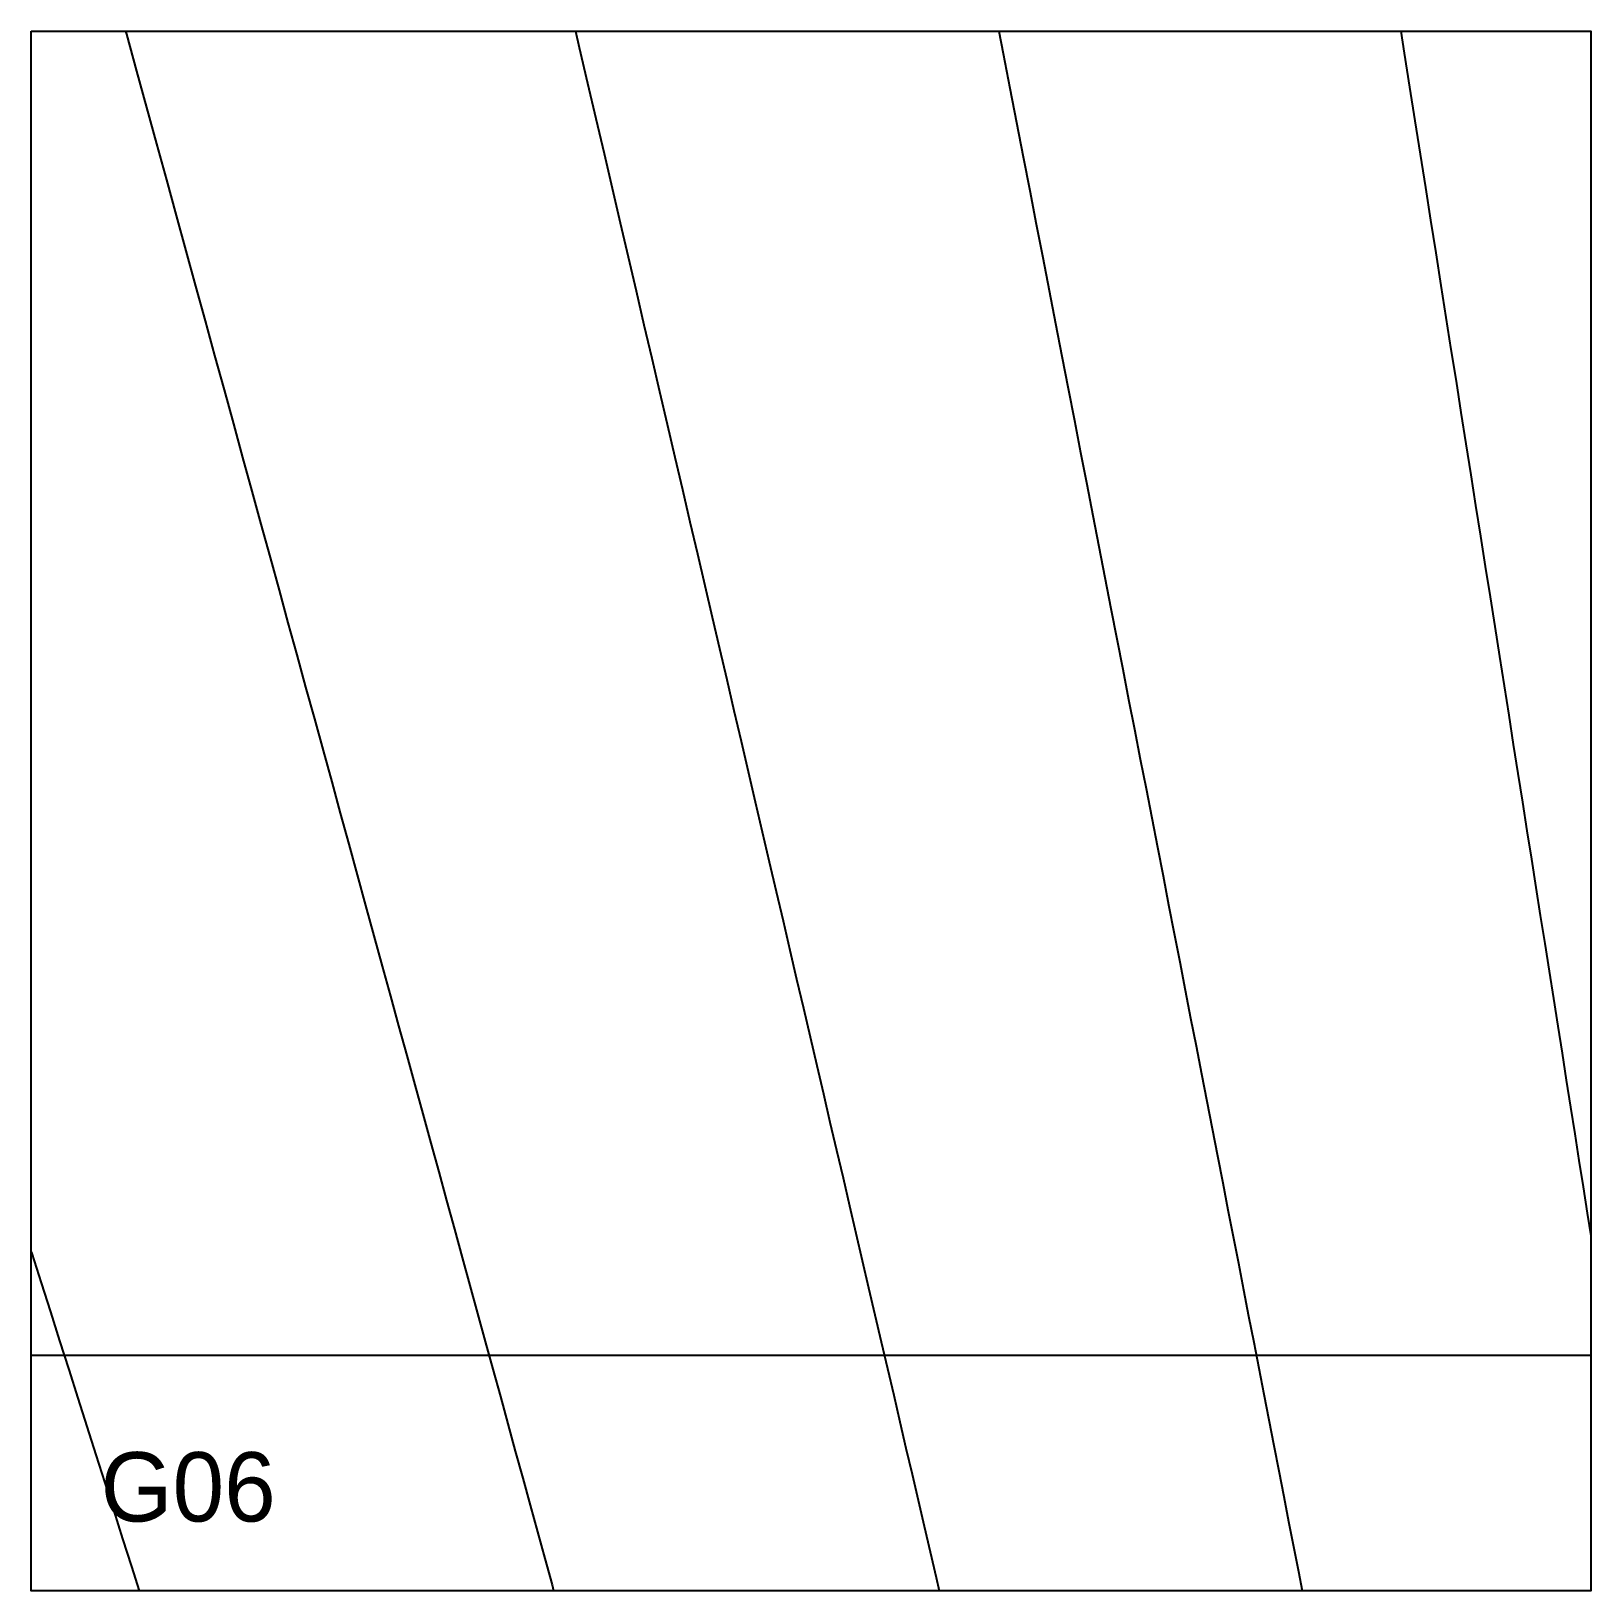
# Model space of a CAD drawing. Header units: millimetres. Extents: x 0 to 900, y 0 to 900.
import ezdxf

# ---------------------------------------------------------------- set-up
doc = ezdxf.new("R2010")
doc.units = ezdxf.units.MM
for name, color, linetype in [('CUT', 1, 'Continuous'), ('DECL', 30, 'Continuous'), ('HOUR', 7, 'Continuous'), ('HOUR15', 9, 'Continuous'), ('HOUR30', 8, 'Continuous'), ('ID', 3, 'Continuous')]:
    doc.layers.add(name, color=color, linetype=linetype)

msp = doc.modelspace()

# ---------------------------------------------------------------- linework, layer by layer
at = {"layer": 'CUT'}
msp.add_lwpolyline([(0, 900), (900, 900), (900, 0), (0, 0), (0, 900)], close=True, dxfattribs=at)
at = {"layer": 'DECL'}
msp.add_lwpolyline([(0, 135.94), (1.16, 135.94), (18.29, 135.94), (35.33, 135.94), (52.27, 135.94), (69.12, 135.94), (85.87, 135.94), (102.54, 135.94), (119.12, 135.94), (135.61, 135.94), (152.01, 135.94), (168.33, 135.94), (184.57, 135.94), (200.72, 135.94), (216.8, 135.94), (232.79, 135.94), (248.7, 135.94), (264.54, 135.94), (280.3, 135.94), (295.98, 135.94), (311.59, 135.94), (327.13, 135.94), (342.6, 135.94), (357.99, 135.94), (373.32, 135.94), (388.57, 135.94), (403.76, 135.94), (418.88, 135.94), (433.94, 135.94), (448.93, 135.94), (463.86, 135.94), (478.73, 135.94), (493.53, 135.94), (508.28, 135.94), (522.96, 135.94), (537.58, 135.94), (552.15, 135.94), (566.66, 135.94), (581.11, 135.94), (595.51, 135.94), (609.86, 135.94), (624.15, 135.94), (638.38, 135.94), (652.57, 135.94), (666.7, 135.94), (680.79, 135.94), (694.82, 135.94), (708.81, 135.94), (722.74, 135.94), (736.63, 135.94), (750.48, 135.94), (764.28, 135.94), (778.03, 135.94), (791.74, 135.94), (805.41, 135.94), (819.03, 135.94), (832.61, 135.94), (846.15, 135.94), (859.65, 135.94), (873.11, 135.94), (886.53, 135.94), (899.91, 135.94), (900, 135.94)], dxfattribs=at)
at = {"layer": 'HOUR'}
msp.add_lwpolyline([(54.51, 900), (54.99, 898.26), (60.83, 876.99), (66.62, 855.89), (72.36, 834.97), (78.05, 814.21), (83.7, 793.63), (89.31, 773.21), (94.87, 752.94), (100.38, 732.84), (105.86, 712.9), (111.29, 693.11), (116.68, 673.47), (122.03, 653.98), (127.33, 634.63), (132.6, 615.43), (137.83, 596.38), (143.02, 577.46), (148.18, 558.68), (153.3, 540.03), (158.38, 521.52), (163.42, 503.13), (168.43, 484.88), (173.4, 466.75), (178.34, 448.75), (183.25, 430.87), (188.12, 413.11), (192.97, 395.47), (197.77, 377.95), (202.55, 360.54), (207.3, 343.24), (212.01, 326.06), (216.7, 308.99), (221.35, 292.02), (225.98, 275.16), (230.58, 258.41), (235.15, 241.76), (239.69, 225.21), (244.2, 208.76), (248.69, 192.41), (253.15, 176.16), (257.58, 160), (261.99, 143.94), (266.37, 127.97), (270.73, 112.09), (275.06, 96.3), (279.37, 80.6), (283.66, 64.99), (287.92, 49.46), (292.15, 34.02), (296.37, 18.66), (300.56, 3.38), (301.49, 0)], dxfattribs=at)
at = {"layer": 'HOUR15'}
for points in [[(314.11, 900), (316.29, 890.64), (321.09, 870.08), (325.85, 849.68), (330.57, 829.45), (335.25, 809.37), (339.89, 789.46), (344.5, 769.7), (349.07, 750.1), (353.61, 730.64), (358.12, 711.33), (362.59, 692.17), (367.02, 673.16), (371.42, 654.28), (375.79, 635.54), (380.13, 616.94), (384.44, 598.47), (388.72, 580.14), (392.96, 561.93), (397.18, 543.86), (401.37, 525.91), (405.52, 508.08), (409.65, 490.38), (413.76, 472.79), (417.83, 455.33), (421.88, 437.98), (425.9, 420.74), (429.89, 403.62), (433.86, 386.61), (437.8, 369.71), (441.72, 352.92), (445.61, 336.23), (449.48, 319.65), (453.32, 303.17), (457.14, 286.79), (460.94, 270.51), (464.71, 254.32), (468.47, 238.24), (472.2, 222.25), (475.9, 206.35), (479.59, 190.55), (483.25, 174.84), (486.9, 159.21), (490.52, 143.68), (494.13, 128.23), (497.71, 112.86), (501.27, 97.58), (504.82, 82.39), (508.34, 67.27), (511.85, 52.24), (515.34, 37.28), (518.81, 22.41), (522.26, 7.61), (524.04, 0)], [(790.36, 900), (792.36, 887.32), (795.45, 867.73), (798.51, 848.29), (801.55, 829.01), (804.57, 809.87), (807.57, 790.89), (810.54, 772.04), (813.49, 753.34), (816.42, 734.78), (819.32, 716.36), (822.21, 698.07), (825.07, 679.91), (827.91, 661.89), (830.74, 643.99), (833.54, 626.22), (836.32, 608.58), (839.08, 591.06), (841.83, 573.66), (844.56, 556.38), (847.26, 539.21), (849.95, 522.16), (852.62, 505.23), (855.28, 488.4), (857.91, 471.69), (860.53, 455.08), (863.14, 438.58), (865.72, 422.19), (868.29, 405.89), (870.84, 389.7), (873.38, 373.61), (875.9, 357.62), (878.41, 341.73), (880.9, 325.93), (883.38, 310.22), (885.84, 294.61), (888.29, 279.09), (890.72, 263.66), (893.14, 248.32), (895.55, 233.06), (897.94, 217.89), (900, 204.86)], [(0, 195.63), (0.31, 194.67), (5.69, 177.76), (11.05, 160.96), (16.37, 144.25), (21.66, 127.65), (26.92, 111.15), (32.15, 94.74), (37.34, 78.43), (42.51, 62.22), (47.65, 46.1), (52.76, 30.06), (57.84, 14.12), (62.34, 0)]]:
    msp.add_lwpolyline(points, dxfattribs=at)
at = {"layer": 'HOUR30'}
msp.add_lwpolyline([(558.3, 900), (560.82, 887.09), (564.71, 867.08), (568.57, 847.23), (572.4, 827.54), (576.2, 808), (579.97, 788.61), (583.71, 769.37), (587.43, 750.28), (591.11, 731.34), (594.77, 712.53), (598.4, 693.87), (602.01, 675.34), (605.58, 656.94), (609.14, 638.68), (612.66, 620.56), (616.16, 602.56), (619.64, 584.68), (623.09, 566.93), (626.52, 549.31), (629.93, 531.8), (633.31, 514.42), (636.67, 497.15), (640.01, 480), (643.32, 462.95), (646.61, 446.03), (649.89, 429.21), (653.14, 412.5), (656.37, 395.89), (659.58, 379.39), (662.77, 363), (665.93, 346.7), (669.08, 330.51), (672.22, 314.42), (675.33, 298.42), (678.42, 282.52), (681.5, 266.71), (684.55, 250.99), (687.59, 235.37), (690.61, 219.83), (693.62, 204.39), (696.61, 189.03), (699.58, 173.76), (702.53, 158.57), (705.47, 143.46), (708.39, 128.44), (711.3, 113.5), (714.19, 98.64), (717.07, 83.85), (719.93, 69.15), (722.77, 54.51), (725.61, 39.96), (728.42, 25.48), (731.23, 11.07), (733.38, 0)], dxfattribs=at)

# ---------------------------------------------------------------- texts
at = {"layer": 'ID'}
msp.add_text('G06', height=40, dxfattribs=at).set_placement((40, 40))

doc.saveas('drawing.dxf')
